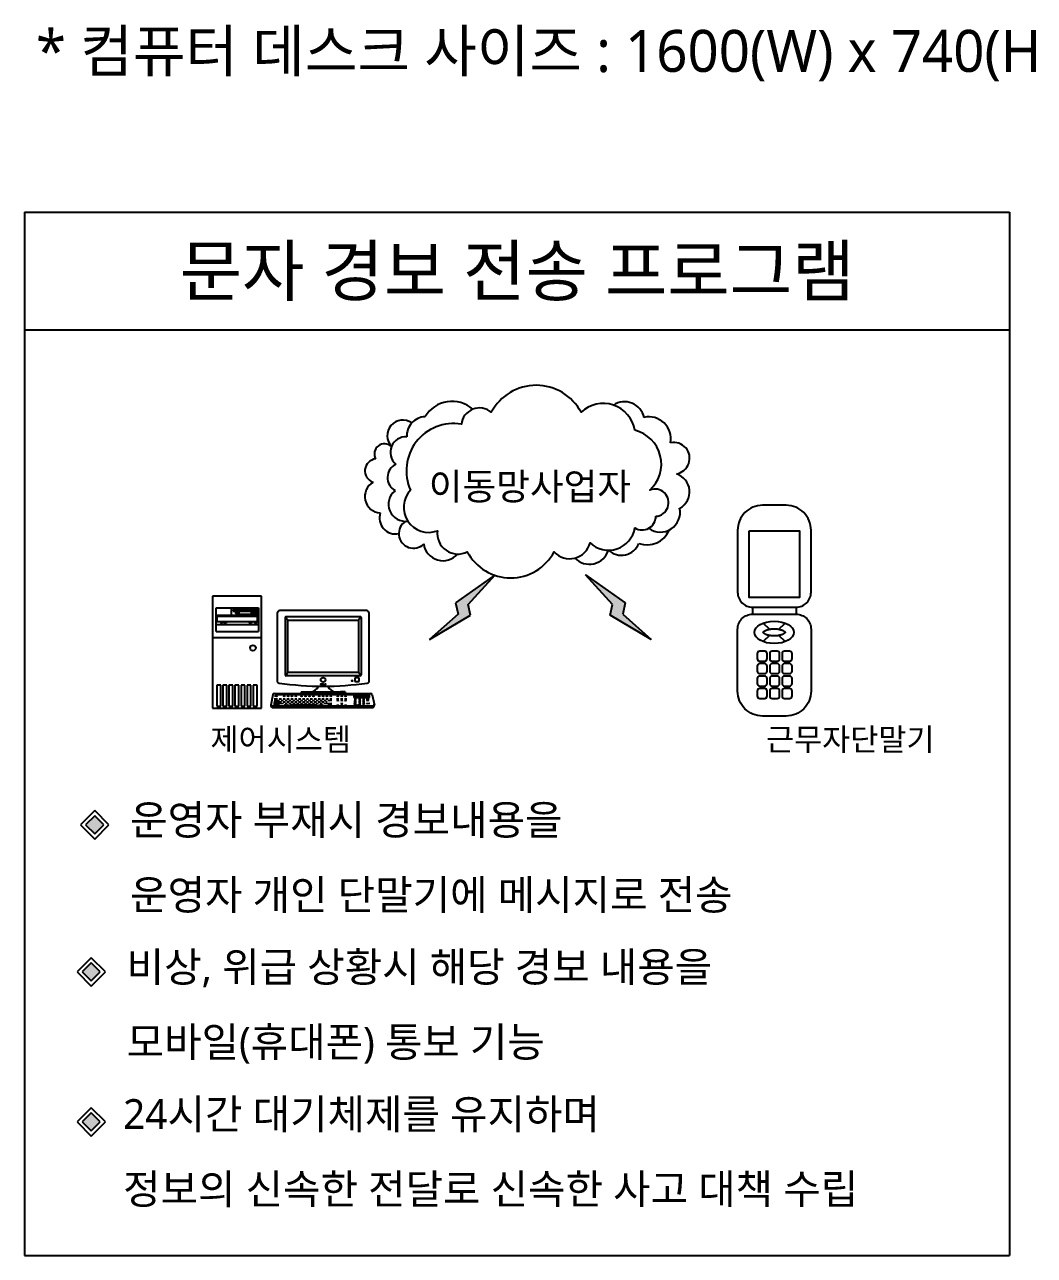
# Model space of a CAD drawing. Header units: millimetres. Extents: x -86 to 11742, y 5229 to 11464.
# Drawn here: x 1248.1 to 1349.6, y 5477.2 to 5600.9 of the extents above; entities that cross this region are included whole.
import ezdxf
from ezdxf.enums import TextEntityAlignment as Align

# ---------------------------------------------------------------- set-up
doc = ezdxf.new("R2010")
doc.units = ezdxf.units.MM
doc.header["$LTSCALE"] = 5
doc.layers.get('0').update_dxf_attribs({"linetype": 'CONTINUOUS'})
for name, color, linetype in [('AUTO', 7, 'CONTINUOUS'), ('e-plan', 9, 'CONTINUOUS'), ('TIT1', 2, 'CONTINUOUS')]:
    doc.layers.add(name, color=color, linetype=linetype)
doc.styles.add('QQ', font='MALGUN.TTF.TTF')

msp = doc.modelspace()

# ---------------------------------------------------------------- hatches: boundary and pattern name
at = {"layer": 'AUTO'}
for points in [[(1295.36, 5545.58), (1291.38, 5542.79), (1291.65, 5541.63), (1288.78, 5539.08), (1292.9, 5541.54), (1292.66, 5542.6)], [(1304.46, 5545.58), (1308.44, 5542.79), (1308.18, 5541.63), (1311.05, 5539.08), (1306.92, 5541.54), (1307.17, 5542.6)]]:
    msp.add_hatch(color=256, dxfattribs=at).paths.add_polyline_path(points)

# ---------------------------------------------------------------- linework, layer by layer
for points in [[(1319.73, 5550.07), (1319.73, 5543.84, 0.414214), (1321.23, 5542.34), (1325.61, 5542.34, 0.414214), (1327.11, 5543.84), (1327.11, 5550.07, 0.414214), (1324.61, 5552.57), (1322.23, 5552.57, 0.414214)], [(1319.73, 5533.9), (1319.73, 5540.13, -0.414214), (1321.23, 5541.63), (1325.61, 5541.63, -0.414214), (1327.11, 5540.13), (1327.11, 5533.9, -0.414214), (1324.61, 5531.4), (1322.23, 5531.4, -0.414214)], [(1321.7, 5537.17, 0.414214), (1321.95, 5536.92), (1322.45, 5536.92, 0.414214), (1322.7, 5537.17), (1322.7, 5537.67, 0.414214), (1322.45, 5537.92), (1321.95, 5537.92, 0.414214), (1321.7, 5537.67)], [(1322.95, 5537.17, 0.414214), (1323.2, 5536.92), (1323.7, 5536.92, 0.414214), (1323.95, 5537.17), (1323.95, 5537.67, 0.414214), (1323.7, 5537.92), (1323.2, 5537.92, 0.414214), (1322.95, 5537.67)], [(1324.2, 5537.17, 0.414214), (1324.45, 5536.92), (1324.95, 5536.92, 0.414214), (1325.2, 5537.17), (1325.2, 5537.67, 0.414214), (1324.95, 5537.92), (1324.45, 5537.92, 0.414214), (1324.2, 5537.67)], [(1321.7, 5535.92, 0.414214), (1321.95, 5535.67), (1322.45, 5535.67, 0.414214), (1322.7, 5535.92), (1322.7, 5536.42, 0.414214), (1322.45, 5536.67), (1321.95, 5536.67, 0.414214), (1321.7, 5536.42)], [(1322.95, 5535.92, 0.414214), (1323.2, 5535.67), (1323.7, 5535.67, 0.414214), (1323.95, 5535.92), (1323.95, 5536.42, 0.414214), (1323.7, 5536.67), (1323.2, 5536.67, 0.414214), (1322.95, 5536.42)], [(1324.2, 5535.92, 0.414214), (1324.45, 5535.67), (1324.95, 5535.67, 0.414214), (1325.2, 5535.92), (1325.2, 5536.42, 0.414214), (1324.95, 5536.67), (1324.45, 5536.67, 0.414214), (1324.2, 5536.42)], [(1321.7, 5534.67, 0.414214), (1321.95, 5534.42), (1322.45, 5534.42, 0.414214), (1322.7, 5534.67), (1322.7, 5535.17, 0.414214), (1322.45, 5535.42), (1321.95, 5535.42, 0.414214), (1321.7, 5535.17)], [(1322.95, 5534.67, 0.414214), (1323.2, 5534.42), (1323.7, 5534.42, 0.414214), (1323.95, 5534.67), (1323.95, 5535.17, 0.414214), (1323.7, 5535.42), (1323.2, 5535.42, 0.414214), (1322.95, 5535.17)], [(1324.2, 5534.67, 0.414214), (1324.45, 5534.42), (1324.95, 5534.42, 0.414214), (1325.2, 5534.67), (1325.2, 5535.17, 0.414214), (1324.95, 5535.42), (1324.45, 5535.42, 0.414214), (1324.2, 5535.17)], [(1321.7, 5533.42, 0.414214), (1321.95, 5533.17), (1322.45, 5533.17, 0.414214), (1322.7, 5533.42), (1322.7, 5533.92, 0.414214), (1322.45, 5534.17), (1321.95, 5534.17, 0.414214), (1321.7, 5533.92)], [(1322.95, 5533.42, 0.414214), (1323.2, 5533.17), (1323.7, 5533.17, 0.414214), (1323.95, 5533.42), (1323.95, 5533.92, 0.414214), (1323.7, 5534.17), (1323.2, 5534.17, 0.414214), (1322.95, 5533.92)], [(1324.2, 5533.42, 0.414214), (1324.45, 5533.17), (1324.95, 5533.17, 0.414214), (1325.2, 5533.42), (1325.2, 5533.92, 0.414214), (1324.95, 5534.17), (1324.45, 5534.17, 0.414214), (1324.2, 5533.92)]]:
    msp.add_lwpolyline(points, format="xyb", close=True)
msp.add_lwpolyline([(1320.87, 5549.96), (1320.87, 5543.36), (1325.97, 5543.36), (1325.97, 5549.96)], close=True)
for p, q in [((1248.08, 5582.03), (1248.08, 5477.22)), ((1248.08, 5582.03), (1347.06, 5582.03)), ((1347.06, 5582.03), (1347.06, 5477.22)), ((1248.08, 5570.21), (1347.06, 5570.21)), ((1295.36, 5545.58), (1291.38, 5542.79)), ((1292.66, 5542.6), (1295.36, 5545.58)), ((1307.17, 5542.6), (1304.46, 5545.58)), ((1304.46, 5545.58), (1308.44, 5542.79)), ((1291.38, 5542.79), (1291.65, 5541.63)), ((1292.9, 5541.54), (1292.66, 5542.6)), ((1306.92, 5541.54), (1307.17, 5542.6)), ((1308.44, 5542.79), (1308.18, 5541.63)), ((1291.65, 5541.63), (1288.78, 5539.08)), ((1288.78, 5539.08), (1292.9, 5541.54)), ((1311.05, 5539.08), (1306.92, 5541.54)), ((1308.18, 5541.63), (1311.05, 5539.08)), ((1267.4, 5534.52), (1267.4, 5532.38)), ((1267.79, 5534.52), (1267.4, 5534.52)), ((1267.79, 5532.38), (1267.79, 5534.52)), ((1268.01, 5534.52), (1268.01, 5532.38)), ((1268.4, 5534.52), (1268.01, 5534.52)), ((1268.4, 5532.38), (1268.4, 5534.52)), ((1268.62, 5534.52), (1268.62, 5532.38)), ((1269.01, 5534.52), (1268.62, 5534.52)), ((1269.01, 5532.38), (1269.01, 5534.52)), ((1269.22, 5534.52), (1269.22, 5532.38)), ((1269.62, 5534.52), (1269.22, 5534.52)), ((1269.62, 5532.38), (1269.62, 5534.52)), ((1269.83, 5534.52), (1269.83, 5532.38)), ((1270.23, 5534.52), (1269.83, 5534.52)), ((1270.23, 5532.38), (1270.23, 5534.52)), ((1270.44, 5534.52), (1270.44, 5532.38)), ((1270.83, 5534.52), (1270.44, 5534.52)), ((1270.83, 5532.38), (1270.83, 5534.52)), ((1271.05, 5534.52), (1271.05, 5532.38)), ((1271.44, 5534.52), (1271.05, 5534.52)), ((1271.44, 5532.38), (1271.44, 5534.52)), ((1267.4, 5532.38), (1267.79, 5532.38)), ((1268.01, 5532.38), (1268.4, 5532.38)), ((1268.62, 5532.38), (1269.01, 5532.38)), ((1269.22, 5532.38), (1269.62, 5532.38)), ((1269.83, 5532.38), (1270.23, 5532.38)), ((1270.44, 5532.38), (1270.83, 5532.38)), ((1271.05, 5532.38), (1271.44, 5532.38)), ((1248.08, 5477.22), (1347.06, 5477.22))]:
    msp.add_line(p, q, dxfattribs=at)
at = {"layer": 'AUTO', "color": 3}
for p, q in [((1266.98, 5543.46), (1266.98, 5532.18)), ((1271.88, 5543.46), (1266.98, 5543.46)), ((1271.88, 5532.18), (1271.88, 5543.46)), ((1266.98, 5539.28), (1271.88, 5539.28)), ((1266.98, 5532.18), (1271.88, 5532.18))]:
    msp.add_line(p, q, dxfattribs=at)
at = {"layer": 'AUTO', "color": 2, "linetype": 'Continuous'}
for p, q in [((1267.32, 5542.28), (1271.6, 5542.28)), ((1267.32, 5539.88), (1267.32, 5542.28)), ((1267.32, 5541.53), (1271.6, 5541.53)), ((1267.43, 5541.44), (1271.49, 5541.44)), ((1267.43, 5540.91), (1267.43, 5541.44)), ((1268.85, 5542.28), (1268.85, 5541.53)), ((1269.03, 5541.93), (1269.03, 5542.09)), ((1269.03, 5542.09), (1271.49, 5542.09)), ((1269.03, 5541.93), (1271.49, 5541.93)), ((1269.29, 5541.8), (1269.29, 5541.72)), ((1269.29, 5541.8), (1269.51, 5541.8)), ((1269.29, 5541.72), (1269.51, 5541.72)), ((1269.51, 5541.8), (1269.51, 5541.72)), ((1269.62, 5542.2), (1270.84, 5542.2)), ((1269.62, 5542.09), (1269.62, 5542.2)), ((1269.62, 5541.93), (1269.62, 5541.65)), ((1269.62, 5541.65), (1270.84, 5541.65)), ((1270.84, 5542.09), (1270.84, 5542.2)), ((1270.84, 5541.93), (1270.84, 5541.65)), ((1270.99, 5541.87), (1271.49, 5541.87)), ((1270.99, 5541.87), (1270.99, 5541.65)), ((1270.99, 5541.65), (1271.49, 5541.65)), ((1271.05, 5541.8), (1271.43, 5541.8)), ((1271.05, 5541.8), (1271.05, 5541.72)), ((1271.05, 5541.72), (1271.43, 5541.72)), ((1271.43, 5541.8), (1271.43, 5541.72)), ((1271.49, 5542.09), (1271.49, 5541.93)), ((1271.49, 5541.87), (1271.49, 5541.65)), ((1271.49, 5540.91), (1271.49, 5541.44)), ((1271.6, 5542.28), (1271.6, 5539.88)), ((1267.32, 5540.59), (1271.6, 5540.59)), ((1267.43, 5540.91), (1271.49, 5540.91)), ((1268.1, 5540.81), (1268.34, 5540.81)), ((1268.1, 5540.81), (1268.1, 5540.73)), ((1268.1, 5540.73), (1268.34, 5540.73)), ((1268.34, 5540.81), (1268.34, 5540.73)), ((1270.64, 5540.81), (1270.64, 5540.73)), ((1270.64, 5540.81), (1270.88, 5540.81)), ((1270.64, 5540.73), (1270.88, 5540.73)), ((1270.88, 5540.81), (1270.88, 5540.73)), ((1271.19, 5540.81), (1271.19, 5540.73)), ((1271.19, 5540.81), (1271.43, 5540.81)), ((1271.19, 5540.73), (1271.43, 5540.73)), ((1271.43, 5540.81), (1271.43, 5540.73)), ((1267.32, 5539.88), (1271.6, 5539.88)), ((1281.26, 5535.24), (1281.26, 5534.88)), ((1281.69, 5535.24), (1281.26, 5535.24)), ((1281.69, 5534.88), (1281.69, 5535.24)), ((1277.58, 5534.35), (1277.58, 5534.4)), ((1278.59, 5534.35), (1278.59, 5534.4)), ((1281.26, 5534.88), (1281.69, 5534.88)), ((1273.03, 5533.53), (1272.83, 5532.51)), ((1273.1, 5532.69), (1273.68, 5532.67)), ((1273.12, 5532.84), (1273.58, 5532.82)), ((1273.15, 5532.99), (1273.49, 5532.97)), ((1273.17, 5533.14), (1273.39, 5533.12)), ((1273.21, 5533.67), (1282.85, 5533.67)), ((1273.21, 5533.42), (1273.39, 5533.39)), ((1282.81, 5533.55), (1273.24, 5533.55)), ((1273.39, 5533.39), (1273.5, 5533.42)), ((1273.39, 5533.12), (1273.5, 5533.14)), ((1273.49, 5532.97), (1273.7, 5532.99)), ((1273.58, 5532.82), (1273.89, 5532.84)), ((1273.66, 5533.14), (1273.78, 5533.12)), ((1273.68, 5532.67), (1274.09, 5532.69)), ((1273.78, 5533.12), (1273.89, 5533.14)), ((1273.86, 5532.99), (1273.97, 5532.97)), ((1273.97, 5532.97), (1274.09, 5532.99)), ((1274.05, 5533.42), (1274.17, 5533.39)), ((1274.05, 5533.14), (1274.17, 5533.12)), ((1274.05, 5532.84), (1274.17, 5532.82)), ((1274.17, 5533.39), (1274.28, 5533.42)), ((1274.17, 5533.12), (1274.28, 5533.14)), ((1274.17, 5532.82), (1274.28, 5532.84)), ((1274.25, 5532.99), (1274.36, 5532.97)), ((1274.25, 5532.69), (1274.36, 5532.67)), ((1274.36, 5532.97), (1274.48, 5532.99)), ((1274.36, 5532.67), (1274.48, 5532.69)), ((1274.44, 5533.42), (1274.56, 5533.39)), ((1274.44, 5533.14), (1274.56, 5533.12)), ((1274.44, 5532.84), (1274.56, 5532.82)), ((1274.56, 5533.39), (1274.67, 5533.42)), ((1274.56, 5533.12), (1274.67, 5533.14)), ((1274.56, 5532.82), (1274.67, 5532.84)), ((1274.64, 5532.99), (1274.75, 5532.97)), ((1274.64, 5532.69), (1274.75, 5532.67)), ((1274.75, 5532.97), (1274.87, 5532.99)), ((1274.75, 5532.67), (1274.87, 5532.69)), ((1274.84, 5533.42), (1274.95, 5533.39)), ((1274.84, 5533.14), (1274.95, 5533.12)), ((1274.84, 5532.84), (1274.95, 5532.82)), ((1274.95, 5533.39), (1275.06, 5533.42)), ((1274.95, 5533.12), (1275.06, 5533.14)), ((1274.95, 5532.82), (1275.06, 5532.84)), ((1275.03, 5532.99), (1275.14, 5532.97)), ((1275.03, 5532.69), (1275.14, 5532.67)), ((1275.14, 5532.97), (1275.26, 5532.99)), ((1275.14, 5532.67), (1275.26, 5532.69)), ((1275.23, 5533.42), (1275.34, 5533.39)), ((1275.23, 5533.14), (1275.34, 5533.12)), ((1275.23, 5532.84), (1275.34, 5532.82)), ((1275.34, 5533.39), (1275.45, 5533.42)), ((1275.34, 5533.12), (1275.45, 5533.14)), ((1275.34, 5532.82), (1275.45, 5532.84)), ((1275.42, 5532.99), (1275.53, 5532.97)), ((1275.42, 5532.69), (1275.53, 5532.67)), ((1275.53, 5532.97), (1275.65, 5532.99)), ((1275.53, 5532.67), (1275.65, 5532.69)), ((1275.62, 5533.14), (1275.73, 5533.12)), ((1275.62, 5532.84), (1275.73, 5532.82)), ((1275.73, 5533.12), (1275.84, 5533.14)), ((1275.73, 5532.82), (1275.84, 5532.84)), ((1275.81, 5533.42), (1275.92, 5533.39)), ((1275.81, 5532.99), (1275.92, 5532.97)), ((1275.81, 5532.69), (1275.92, 5532.67)), ((1275.92, 5533.39), (1276.04, 5533.42)), ((1275.92, 5532.97), (1276.04, 5532.99)), ((1275.92, 5532.67), (1276.04, 5532.69)), ((1276.01, 5533.14), (1276.12, 5533.12)), ((1276.01, 5532.84), (1276.12, 5532.82)), ((1276.12, 5533.12), (1276.23, 5533.14)), ((1276.12, 5532.82), (1276.23, 5532.84)), ((1276.2, 5533.42), (1276.32, 5533.39)), ((1276.2, 5532.99), (1276.32, 5532.97)), ((1276.2, 5532.69), (1276.32, 5532.67)), ((1276.32, 5533.39), (1276.43, 5533.42)), ((1276.32, 5532.97), (1276.43, 5532.99)), ((1276.32, 5532.67), (1276.43, 5532.69)), ((1276.4, 5533.14), (1276.51, 5533.12)), ((1276.4, 5532.84), (1276.51, 5532.82)), ((1276.51, 5533.12), (1276.62, 5533.14)), ((1276.51, 5532.82), (1276.62, 5532.84)), ((1276.59, 5533.42), (1276.71, 5533.39)), ((1276.59, 5532.99), (1276.71, 5532.97)), ((1276.59, 5532.69), (1276.71, 5532.67)), ((1276.71, 5533.39), (1276.82, 5533.42)), ((1276.71, 5532.97), (1276.82, 5532.99)), ((1276.71, 5532.67), (1276.82, 5532.69)), ((1276.79, 5533.14), (1276.9, 5533.12)), ((1276.79, 5532.84), (1276.9, 5532.82)), ((1276.9, 5533.12), (1277.01, 5533.14)), ((1276.9, 5532.82), (1277.01, 5532.84)), ((1276.98, 5533.42), (1277.1, 5533.39)), ((1276.98, 5532.99), (1277.1, 5532.97)), ((1276.98, 5532.69), (1277.1, 5532.67)), ((1277.1, 5533.39), (1277.21, 5533.42)), ((1277.1, 5532.97), (1277.21, 5532.99)), ((1277.1, 5532.67), (1277.21, 5532.69)), ((1277.18, 5533.14), (1277.29, 5533.12)), ((1277.18, 5532.84), (1277.29, 5532.82)), ((1277.29, 5533.12), (1277.41, 5533.14)), ((1277.29, 5532.82), (1277.41, 5532.84)), ((1277.37, 5532.99), (1277.49, 5532.97)), ((1277.37, 5532.69), (1277.49, 5532.67)), ((1277.49, 5532.97), (1277.6, 5532.99)), ((1277.49, 5532.67), (1277.6, 5532.69)), ((1277.57, 5533.42), (1277.68, 5533.39)), ((1277.57, 5533.14), (1277.68, 5533.12)), ((1277.57, 5532.84), (1277.68, 5532.82)), ((1277.68, 5533.39), (1277.8, 5533.42)), ((1277.68, 5533.12), (1277.8, 5533.14)), ((1277.68, 5532.82), (1277.8, 5532.84)), ((1277.76, 5532.99), (1277.88, 5532.97)), ((1277.76, 5532.69), (1277.88, 5532.67)), ((1277.88, 5532.97), (1277.99, 5532.99)), ((1277.88, 5532.67), (1277.99, 5532.69)), ((1277.96, 5533.42), (1278.07, 5533.39)), ((1277.96, 5533.14), (1278.07, 5533.12)), ((1277.96, 5532.84), (1278.07, 5532.82)), ((1278.07, 5533.39), (1278.19, 5533.42)), ((1278.07, 5533.12), (1278.19, 5533.14)), ((1278.07, 5532.82), (1278.19, 5532.84)), ((1278.15, 5532.99), (1278.27, 5532.97)), ((1278.15, 5532.69), (1278.56, 5532.67)), ((1278.27, 5532.97), (1278.38, 5532.99)), ((1278.35, 5533.42), (1278.46, 5533.39)), ((1278.35, 5533.14), (1278.46, 5533.12)), ((1278.35, 5532.84), (1278.47, 5532.83)), ((1278.46, 5533.39), (1278.58, 5533.42)), ((1278.46, 5533.12), (1278.58, 5533.14)), ((1278.54, 5532.99), (1278.76, 5532.97)), ((1278.56, 5532.67), (1278.97, 5532.69)), ((1278.74, 5533.42), (1278.85, 5533.39)), ((1278.74, 5533.14), (1278.85, 5533.12)), ((1278.76, 5532.97), (1278.97, 5532.99)), ((1278.85, 5533.39), (1278.97, 5533.42)), ((1278.85, 5533.12), (1278.97, 5533.14)), ((1279.44, 5533.42), (1279.56, 5533.39)), ((1279.44, 5533.14), (1279.56, 5533.12)), ((1279.44, 5532.99), (1279.56, 5532.97)), ((1279.56, 5533.39), (1279.67, 5533.42)), ((1279.56, 5533.12), (1279.67, 5533.14)), ((1279.56, 5532.97), (1279.67, 5532.99)), ((1279.84, 5533.42), (1279.95, 5533.39)), ((1279.84, 5533.14), (1279.95, 5533.12)), ((1279.84, 5532.99), (1279.95, 5532.97)), ((1279.84, 5532.69), (1279.95, 5532.67)), ((1279.95, 5533.39), (1280.06, 5533.42)), ((1279.95, 5533.12), (1280.06, 5533.14)), ((1279.95, 5532.97), (1280.06, 5532.99)), ((1279.95, 5532.67), (1280.06, 5532.69)), ((1280.23, 5533.42), (1280.34, 5533.39)), ((1280.23, 5533.14), (1280.34, 5533.12)), ((1280.23, 5532.99), (1280.34, 5532.97)), ((1280.34, 5533.39), (1280.45, 5533.42)), ((1280.34, 5533.12), (1280.45, 5533.14)), ((1280.34, 5532.97), (1280.45, 5532.99)), ((1281.13, 5532.69), (1281.3, 5532.67)), ((1281.15, 5532.84), (1281.3, 5532.82)), ((1282.73, 5533.42), (1281.17, 5533.42)), ((1281.17, 5533.42), (1281.17, 5533.27)), ((1281.17, 5533.27), (1282.73, 5533.27)), ((1281.17, 5532.99), (1281.3, 5532.97)), ((1281.19, 5533.14), (1281.3, 5533.12)), ((1281.3, 5533.12), (1281.42, 5533.14)), ((1281.3, 5532.97), (1281.42, 5532.99)), ((1281.3, 5532.82), (1281.42, 5532.84)), ((1281.3, 5532.67), (1281.42, 5532.69)), ((1281.64, 5533.14), (1281.76, 5533.12)), ((1281.64, 5532.99), (1281.76, 5532.97)), ((1281.64, 5532.84), (1281.76, 5532.82)), ((1281.64, 5532.69), (1281.76, 5532.67)), ((1281.67, 5533.27), (1281.67, 5533.42)), ((1281.76, 5533.12), (1281.87, 5533.14)), ((1281.76, 5532.97), (1281.87, 5532.99)), ((1281.76, 5532.82), (1281.87, 5532.84)), ((1281.76, 5532.67), (1281.87, 5532.69)), ((1282.03, 5533.14), (1282.15, 5533.12)), ((1282.03, 5532.99), (1282.15, 5532.97)), ((1282.03, 5532.84), (1282.15, 5532.82)), ((1282.03, 5532.69), (1282.15, 5532.67)), ((1282.15, 5533.12), (1282.26, 5533.14)), ((1282.15, 5532.97), (1282.26, 5532.99)), ((1282.15, 5532.82), (1282.28, 5532.84)), ((1282.15, 5532.67), (1282.29, 5532.69)), ((1282.23, 5533.42), (1282.23, 5533.27)), ((1282.42, 5533.14), (1282.58, 5533.12)), ((1282.42, 5532.99), (1282.58, 5532.97)), ((1282.42, 5532.69), (1282.54, 5532.67)), ((1282.54, 5532.67), (1282.76, 5532.69)), ((1282.58, 5533.12), (1282.72, 5533.14)), ((1282.58, 5532.97), (1282.72, 5532.99)), ((1282.73, 5533.27), (1282.73, 5533.42)), ((1283.02, 5533.53), (1283.23, 5532.51)), ((1272.97, 5532.43), (1283.08, 5532.43)), ((1273.04, 5532.25), (1283.01, 5532.25)), ((1273.09, 5532.54), (1273.49, 5532.51)), ((1273.49, 5532.51), (1273.7, 5532.54)), ((1274.17, 5532.54), (1274.38, 5532.51)), ((1274.38, 5532.51), (1274.59, 5532.54)), ((1277.49, 5532.54), (1274.75, 5532.54)), ((1277.65, 5532.54), (1277.86, 5532.51)), ((1277.86, 5532.51), (1278.07, 5532.54)), ((1278.54, 5532.54), (1278.76, 5532.51)), ((1278.76, 5532.51), (1278.97, 5532.54)), ((1279.44, 5532.54), (1279.56, 5532.51)), ((1279.56, 5532.51), (1279.67, 5532.54)), ((1279.84, 5532.54), (1279.95, 5532.51)), ((1279.95, 5532.51), (1280.06, 5532.54)), ((1280.23, 5532.54), (1280.34, 5532.51)), ((1280.34, 5532.51), (1280.45, 5532.54)), ((1281.15, 5532.54), (1281.56, 5532.5)), ((1281.87, 5532.54), (1281.56, 5532.5)), ((1282.03, 5532.54), (1282.15, 5532.51)), ((1282.15, 5532.51), (1282.28, 5532.54))]:
    msp.add_line(p, q, dxfattribs=at)
at = {"layer": 'AUTO', "color": 3, "linetype": 'Continuous'}
for p, q in [((1273.46, 5541.73), (1273.46, 5534.93)), ((1282.44, 5542), (1273.73, 5542)), ((1282.71, 5534.93), (1282.71, 5541.73)), ((1275.86, 5533.84), (1276.34, 5533.84)), ((1275.86, 5533.84), (1275.86, 5533.73)), ((1275.86, 5533.73), (1280.31, 5533.73)), ((1276.34, 5533.84), (1276.96, 5533.84)), ((1276.96, 5533.84), (1279.21, 5533.84)), ((1279.21, 5533.84), (1279.83, 5533.84)), ((1280.31, 5533.84), (1279.83, 5533.84)), ((1280.31, 5533.84), (1280.31, 5533.73))]:
    msp.add_line(p, q, dxfattribs=at)
at = {"layer": 'AUTO', "color": 8, "linetype": 'Continuous'}
for p, q in [((1274.3, 5541.36), (1274.53, 5541.05)), ((1281.87, 5541.36), (1281.64, 5541.05)), ((1274.53, 5535.79), (1274.53, 5541.05)), ((1274.53, 5541.05), (1281.64, 5541.05)), ((1274.53, 5541.05), (1281.64, 5541.05)), ((1281.64, 5541.05), (1281.64, 5535.79)), ((1274.3, 5535.48), (1274.53, 5535.79)), ((1281.64, 5535.79), (1274.53, 5535.79)), ((1281.87, 5535.48), (1281.64, 5535.79)), ((1278.07, 5534.61), (1278.07, 5534.59)), ((1278.09, 5534.61), (1278.09, 5534.59))]:
    msp.add_line(p, q, dxfattribs=at)
at = {"layer": 'AUTO', "color": 1, "linetype": 'Continuous'}
for p, q in [((1281.81, 5541.38), (1274.36, 5541.38)), ((1274.28, 5541.29), (1274.28, 5535.54)), ((1281.89, 5541.29), (1281.89, 5535.54)), ((1274.36, 5535.46), (1281.81, 5535.46))]:
    msp.add_line(p, q, dxfattribs=at)
at = {"layer": 'AUTO', "color": 6}
for p, q in [((1255.13, 5521.9), (1253.7, 5520.47)), ((1256.55, 5520.47), (1255.13, 5521.9)), ((1253.7, 5520.47), (1255.13, 5519.05)), ((1255.13, 5521.39), (1254.21, 5520.48)), ((1254.21, 5520.48), (1255.13, 5519.56)), ((1256.04, 5520.48), (1255.13, 5521.39)), ((1255.13, 5519.56), (1256.04, 5520.48)), ((1255.13, 5519.05), (1256.55, 5520.47)), ((1254.78, 5507.12), (1253.35, 5505.7)), ((1256.2, 5505.7), (1254.78, 5507.12)), ((1253.35, 5505.7), (1254.78, 5504.27)), ((1254.78, 5506.61), (1253.86, 5505.7)), ((1253.86, 5505.7), (1254.78, 5504.79)), ((1255.69, 5505.7), (1254.78, 5506.61)), ((1254.78, 5504.27), (1256.2, 5505.7)), ((1254.78, 5504.79), (1255.69, 5505.7)), ((1254.78, 5492.06), (1253.35, 5490.63)), ((1256.2, 5490.63), (1254.78, 5492.06)), ((1253.35, 5490.63), (1254.78, 5489.2)), ((1254.78, 5491.55), (1253.86, 5490.63)), ((1253.86, 5490.63), (1254.78, 5489.72)), ((1255.69, 5490.63), (1254.78, 5491.55)), ((1254.78, 5489.2), (1256.2, 5490.63)), ((1254.78, 5489.72), (1255.69, 5490.63))]:
    msp.add_line(p, q, dxfattribs=at)
at = {"layer": 'AUTO', "color": 1}
msp.add_lwpolyline([(1311.51, 5551.47, 1.180311), (1310.91, 5554.1, 0.6), (1309.41, 5560.11, 0.6), (1304, 5561.92, 0.6), (1294.98, 5561.92, 0.6), (1291.97, 5560.71, 0.6), (1286.86, 5554.1, 0.793087), (1289.56, 5550.01, 0.6), (1292.57, 5547.9, 0.6), (1301.29, 5547.9, 0.6), (1304.9, 5548.81, 0.6), (1309.41, 5550.31, 0.590119)], format="xyb", close=True, dxfattribs=at)
at = {"layer": 'AUTO', "color": 8, "linetype": 'Continuous', "flags": 128}
msp.add_lwpolyline([(1278.07, 5534.61), (1278.06, 5534.61), (1278.03, 5534.61), (1278.01, 5534.61), (1277.98, 5534.61), (1277.95, 5534.61), (1277.93, 5534.61), (1277.9, 5534.61), (1277.88, 5534.61), (1277.86, 5534.61), (1277.85, 5534.61), (1277.84, 5534.6), (1277.83, 5534.6), (1277.83, 5534.6), (1277.84, 5534.59), (1277.85, 5534.59), (1277.86, 5534.59), (1277.88, 5534.59), (1277.9, 5534.58), (1277.93, 5534.58), (1277.95, 5534.58), (1277.98, 5534.58), (1278.01, 5534.58), (1278.03, 5534.58), (1278.06, 5534.59), (1278.07, 5534.59)], dxfattribs=at)
at = {"layer": 'AUTO', "color": 8, "linetype": 'Continuous', "extrusion": (0, 0, -1), "flags": 128}
msp.add_lwpolyline([(-1278.09, 5534.61), (-1278.11, 5534.61), (-1278.14, 5534.61), (-1278.16, 5534.61), (-1278.19, 5534.61), (-1278.21, 5534.61), (-1278.24, 5534.61), (-1278.27, 5534.61), (-1278.29, 5534.61), (-1278.31, 5534.61), (-1278.32, 5534.61), (-1278.33, 5534.6), (-1278.34, 5534.6), (-1278.34, 5534.6), (-1278.33, 5534.59), (-1278.32, 5534.59), (-1278.31, 5534.59), (-1278.29, 5534.59), (-1278.27, 5534.58), (-1278.24, 5534.58), (-1278.21, 5534.58), (-1278.19, 5534.58), (-1278.16, 5534.58), (-1278.14, 5534.58), (-1278.11, 5534.59), (-1278.09, 5534.59)], dxfattribs=at)
at = {"layer": 'AUTO', "color": 2, "linetype": 'Continuous'}
for centre, radius in [((1267.87, 5540.77), 0.0476), ((1281.01, 5534.94), 0.0501)]:
    msp.add_circle(centre, radius, dxfattribs=at)
at = {"layer": 'AUTO'}
msp.add_circle((1271.03, 5538.24), 0.286, dxfattribs=at)
at = {"layer": 'AUTO', "color": 8, "linetype": 'Continuous'}
msp.add_circle((1278.08, 5535.04), 0.232, dxfattribs=at)
at = {"layer": 'AUTO', "color": 1}
for centre, radius, start, end in [((1291.03, 5559.85), 3.16, 48.6647, 148.9518), ((1308.36, 5560.95), 2.02, 13.0353, 123.4567), ((1286.08, 5559.57), 1.56, 54.8499, 224.4471), ((1288.39, 5559.57), 1.9, 92.1101, 183.6906), ((1310.8, 5559.23), 2.23, 350.4448, 102.4404), ((1284.26, 5557.72), 1.03, 47.1249, 208.4227), ((1286.41, 5557.89), 1.57, 87.1149, 228.798), ((1313.32, 5557.3), 1.59, 279.6583, 101.5886), ((1283.49, 5556.03), 1.21, 96.1032, 251.2117), ((1286.06, 5555.36), 1.51, 116.4645, 240.7401), ((1313.02, 5553.93), 1.88, 298.2169, 72.5656), ((1283.92, 5553.46), 1.65, 119.9933, 266.3611), ((1286.37, 5552.68), 1.72, 128.0061, 277.1762), ((1285.36, 5551.31), 1.62, 161.9129, 281.7612), ((1311.98, 5551.85), 1.97, 233.2102, 12.4021), ((1287.16, 5549.73), 1.47, 122.184, 314.8039), ((1310.64, 5551), 2.4, 249.5402, 337.4773), ((1308.05, 5549.43), 1.88, 226.4314, 338.8336), ((1290.14, 5548.99), 1.98, 188.7847, 318.6027), ((1304.83, 5548.66), 2.01, 223.3983, 342.979)]:
    msp.add_arc(centre, radius, start, end, dxfattribs=at)
at = {"layer": 'AUTO', "color": 3, "linetype": 'Continuous'}
for centre, radius, start, end in [((1273.73, 5541.73), 0.264, 90, 180), ((1282.44, 5541.73), 0.264, 0, 90), ((1273.68, 5534.93), 0.22, 180, 261.8945), ((1278.08, 5565.84), 31.44, 261.8945, 278.1055), ((1276.65, 5534.85), 1.06, 287.0934, 331.8609), ((1279.52, 5534.85), 1.06, 208.1391, 252.9066), ((1282.49, 5534.93), 0.22, 278.1055, 0)]:
    msp.add_arc(centre, radius, start, end, dxfattribs=at)
at = {"layer": 'AUTO', "color": 1, "linetype": 'Continuous'}
for centre, start, end in [((1274.36, 5541.29), 90, 180), ((1281.81, 5541.29), 0, 90), ((1274.36, 5535.54), 180, 270), ((1281.81, 5535.54), 270, 0)]:
    msp.add_arc(centre, 0.0878, start, end, dxfattribs=at)
at = {"layer": 'AUTO', "color": 2, "linetype": 'Continuous'}
for centre, radius, start, end in [((1273.21, 5533.49), 0.176, 90, 168.3609), ((1282.85, 5533.49), 0.176, 11.6391, 90), ((1273.04, 5532.47), 0.22, 168.3609, 270), ((1272.97, 5532.57), 0.132, 168.3609, 270), ((1283.01, 5532.47), 0.22, 270, 11.6391), ((1283.08, 5532.57), 0.132, 270, 11.6391)]:
    msp.add_arc(centre, radius, start, end, dxfattribs=at)
at = {"layer": 'AUTO', "color": 6}
for points in [[(1255.13, 5521.39), (1256.04, 5520.48), (1254.21, 5520.48), (1255.13, 5519.56)], [(1254.78, 5506.61), (1255.69, 5505.7), (1253.86, 5505.7), (1254.78, 5504.79)], [(1254.78, 5491.55), (1255.69, 5490.63), (1253.86, 5490.63), (1254.78, 5489.72)]]:
    msp.add_solid(points, dxfattribs=at)
at = {"layer": 'e-plan', "color": 0}
for p, q in [((1321.23, 5542.34), (1321.23, 5541.63)), ((1325.61, 5542.34), (1325.61, 5541.63)), ((1322.97, 5540.1), (1322.3, 5540.74)), ((1323.84, 5540.1), (1324.51, 5540.74)), ((1322.97, 5539.52), (1322.3, 5538.88)), ((1323.84, 5539.52), (1324.51, 5538.88))]:
    msp.add_line(p, q, dxfattribs=at)
msp.add_ellipse((1323.4, 5539.81), major_axis=(-1.97, 0), ratio=0.571133, dxfattribs=at)
for points, knots in [([(1324.54, 5539.81), (1324.53, 5539.82), (1324.52, 5539.83), (1324.5, 5539.84), (1324.49, 5539.85), (1324.46, 5539.87), (1324.44, 5539.88), (1324.4, 5539.91), (1324.37, 5539.93), (1324.31, 5539.96), (1324.28, 5539.97), (1324.21, 5540), (1324.17, 5540.01), (1324.09, 5540.04), (1324.05, 5540.05), (1323.96, 5540.07), (1323.91, 5540.08), (1323.82, 5540.1), (1323.77, 5540.11), (1323.67, 5540.12), (1323.62, 5540.13), (1323.52, 5540.13), (1323.47, 5540.13), (1323.37, 5540.13), (1323.32, 5540.13), (1323.21, 5540.13), (1323.16, 5540.12), (1323.06, 5540.11), (1323.02, 5540.11), (1322.92, 5540.09), (1322.88, 5540.08), (1322.79, 5540.06), (1322.74, 5540.05), (1322.66, 5540.02), (1322.62, 5540.01), (1322.55, 5539.98), (1322.51, 5539.96), (1322.45, 5539.93), (1322.42, 5539.92), (1322.37, 5539.89), (1322.35, 5539.87), (1322.31, 5539.84), (1322.29, 5539.83), (1322.27, 5539.81), (1322.27, 5539.81), (1322.27, 5539.81)], [3.683447, 3.683447, 3.683447, 3.683447, 3.754047, 3.754047, 3.824647, 3.824647, 3.895247, 3.895247, 3.996346, 3.996346, 4.097446, 4.097446, 4.198545, 4.198545, 4.299644, 4.299644, 4.400744, 4.400744, 4.501843, 4.501843, 4.602943, 4.602943, 4.704042, 4.704042, 4.805141, 4.805141, 4.906241, 4.906241, 5.00734, 5.00734, 5.10844, 5.10844, 5.209539, 5.209539, 5.310639, 5.310639, 5.411738, 5.411738, 5.512837, 5.512837, 5.613937, 5.613937, 5.715036, 5.715036, 5.741331, 5.741331, 5.741331, 5.741331]), ([(1322.27, 5539.81), (1322.28, 5539.8), (1322.29, 5539.79), (1322.31, 5539.77), (1322.32, 5539.76), (1322.35, 5539.74), (1322.37, 5539.73), (1322.41, 5539.71), (1322.44, 5539.69), (1322.5, 5539.66), (1322.53, 5539.65), (1322.6, 5539.62), (1322.64, 5539.6), (1322.72, 5539.58), (1322.76, 5539.56), (1322.85, 5539.54), (1322.9, 5539.53), (1322.99, 5539.52), (1323.04, 5539.51), (1323.14, 5539.5), (1323.19, 5539.49), (1323.29, 5539.49), (1323.34, 5539.48), (1323.44, 5539.48), (1323.49, 5539.48), (1323.6, 5539.49), (1323.65, 5539.49), (1323.74, 5539.51), (1323.79, 5539.51), (1323.89, 5539.53), (1323.93, 5539.54), (1324.02, 5539.56), (1324.07, 5539.57), (1324.15, 5539.6), (1324.19, 5539.61), (1324.26, 5539.64), (1324.3, 5539.65), (1324.36, 5539.68), (1324.39, 5539.7), (1324.44, 5539.73), (1324.46, 5539.74), (1324.5, 5539.77), (1324.52, 5539.79), (1324.54, 5539.8), (1324.54, 5539.81), (1324.54, 5539.81)], [0.541854, 0.541854, 0.541854, 0.541854, 0.612454, 0.612454, 0.683054, 0.683054, 0.753654, 0.753654, 0.854754, 0.854754, 0.955853, 0.955853, 1.056952, 1.056952, 1.158052, 1.158052, 1.259151, 1.259151, 1.360251, 1.360251, 1.46135, 1.46135, 1.562449, 1.562449, 1.663549, 1.663549, 1.764648, 1.764648, 1.865748, 1.865748, 1.966847, 1.966847, 2.067946, 2.067946, 2.169046, 2.169046, 2.270145, 2.270145, 2.371245, 2.371245, 2.472344, 2.472344, 2.573444, 2.573444, 2.599738, 2.599738, 2.599738, 2.599738])]:
    msp.add_open_spline(points, degree=3, knots=knots, dxfattribs=at)

# ---------------------------------------------------------------- texts
at = {"layer": 'AUTO', "ltscale": 2000, "style": 'QQ'}
msp.add_text('문자 경보 전송 프로그램', height=5, dxfattribs=at).set_placement((1297.57, 5576.12), align=Align.MIDDLE_CENTER)
at = {"layer": 'AUTO', "style": 'QQ'}
msp.add_text('이동망사업자', height=2.7, dxfattribs=at).set_placement((1298.86, 5553.12), align=Align.CENTER)
for s, p in [('제어시스템', (1273.82, 5529.06)), ('근무자단말기', (1331.05, 5529.06))]:
    msp.add_text(s, height=2.25, dxfattribs=at).set_placement(p, align=Align.MIDDLE_CENTER)
at = {"layer": 'AUTO', "color": 2, "style": 'QQ'}
for s, p in [('운영자 부재시 경보내용을 ', (1258.69, 5519.47)), ('운영자 개인 단말기에 메시지로 전송', (1258.69, 5511.94)), ('비상, 위급 상황시 해당 경보 내용을 ', (1258.34, 5504.7)), ('모바일(휴대폰) 통보 기능', (1258.34, 5497.16)), ('24시간 대기체제를 유지하며 ', (1257.98, 5489.92)), ('정보의 신속한 전달로 신속한 사고 대책 수립', (1257.98, 5482.39))]:
    msp.add_text(s, height=3, dxfattribs=at).set_placement(p)
at = {"layer": 'TIT1', "color": 2, "style": 'QQ'}
msp.add_text('* 컴퓨터 데스크 사이즈 : 1600(W) x 740(H) x 750(D)', height=4.212, dxfattribs=at).set_placement((1311.79, 5596.11), align=Align.CENTER)

doc.saveas('drawing.dxf')
